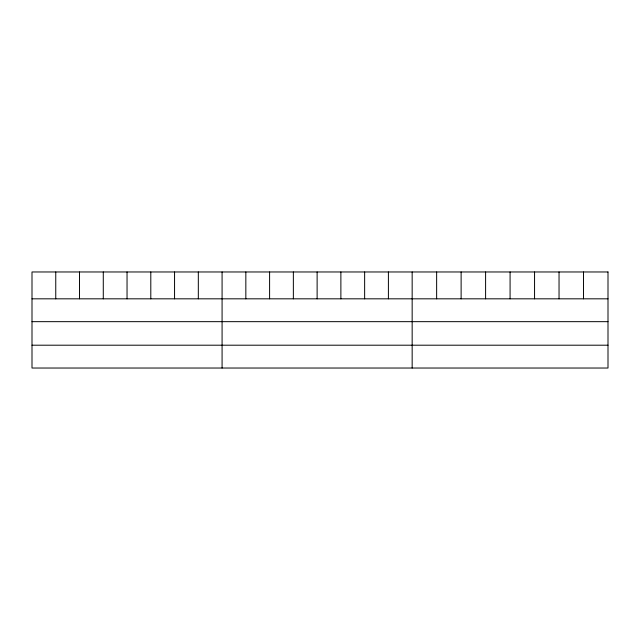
<?xml version="1.0" encoding="UTF-8"?>
<svg xmlns="http://www.w3.org/2000/svg" width="640" height="640" viewBox="0 0 640 640"><rect width="100%" height="100%" fill="white"/><g stroke="black" fill="none" stroke-linecap="round" stroke-linejoin="round"><path stroke-width="0.96" d="M32 298.824L608 298.824M32 321.664L608 321.664M32 345.2L608 345.2M583.52 271.968L583.52 298.824M559.04 271.968L559.04 298.824M534.56 271.968L534.56 298.824M510.08 271.968L510.08 298.824M485.6 271.968L485.6 298.824M461.12 271.968L461.12 298.824M436.64 271.968L436.64 298.824M412.16 271.968L412.16 368.032M388.4 271.968L388.4 298.824M364.64 271.968L364.64 298.824M340.88 271.968L340.88 298.824M317.12 271.968L317.12 298.824M293.36 271.968L293.36 298.824M269.6 271.968L269.6 298.824M245.84 271.968L245.84 298.824M222.08 271.968L222.08 368.032M198.32 271.968L198.32 298.824M174.56 271.968L174.56 298.824M150.8 271.968L150.8 298.824M127.04 271.968L127.04 298.824M103.28 271.968L103.28 298.824M79.52 271.968L79.52 298.824M55.76 271.968L55.76 298.824M608 271.968L32 271.968L32 368.032L608 368.032L608 271.968"/></g></svg>
